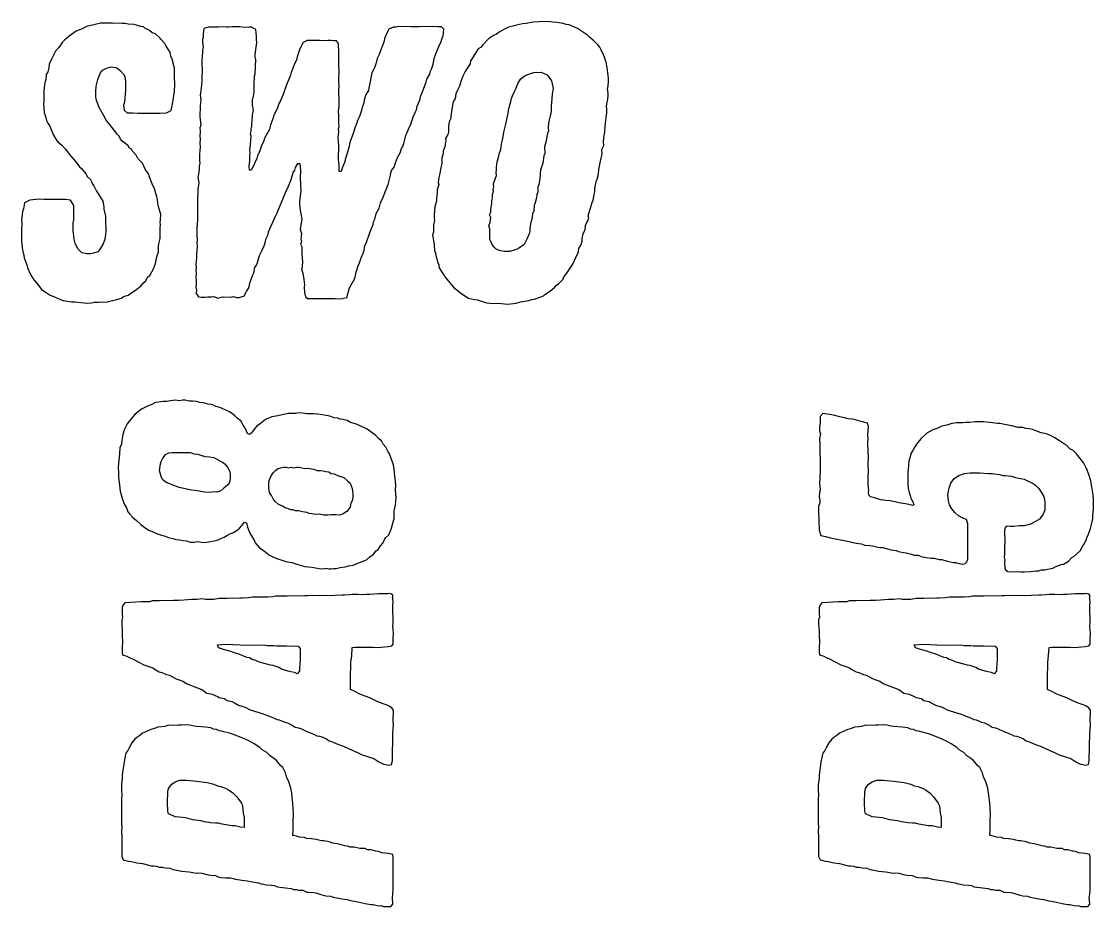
# Model space of a CAD drawing. Extents: x 21.5 to 68.8, y -31.2 to -10.6.
# Drawn here: x 61.766 to 65.673, y -31.173 to -27.948 of the extents above; entities that cross this region are included whole.
import ezdxf

# ---------------------------------------------------------------- set-up
doc = ezdxf.new("R2010")
doc.units = 0
doc.layers.add('Special_Silkscreen_Paths', color=7, linetype='CONTINUOUS')

msp = doc.modelspace()

# ---------------------------------------------------------------- linework, layer by layer
at = {"layer": 'Special_Silkscreen_Paths', "color": 7}
for points in [[(62.005646, -28.974166), (62.021168, -28.972755), (62.031046, -28.971344), (62.046568, -28.971344), (62.056446, -28.969933), (62.069146, -28.971344), (62.079024, -28.969933), (62.097368, -28.964289), (62.108657, -28.962878), (62.129824, -28.955822), (62.138291, -28.950178), (62.155224, -28.945944), (62.167924, -28.936066), (62.182035, -28.9276), (62.193324, -28.917722), (62.200379, -28.912078), (62.211668, -28.899378), (62.218724, -28.893733), (62.225779, -28.879622), (62.234246, -28.873978), (62.246946, -28.849989), (62.254002, -28.830233), (62.256824, -28.817533), (62.259646, -28.806244), (62.265291, -28.7879), (62.265291, -28.766733), (62.266702, -28.758267), (62.270935, -28.738511), (62.270935, -28.699), (62.272346, -28.689122), (62.270935, -28.679244), (62.272346, -28.670778), (62.273757, -28.651022), (62.270935, -28.642556), (62.263879, -28.618567), (62.262468, -28.608689), (62.261057, -28.5974), (62.259646, -28.587522), (62.251179, -28.557889), (62.242713, -28.539545), (62.231424, -28.511322), (62.230013, -28.504267), (62.217313, -28.488745), (62.207435, -28.464756), (62.190502, -28.447822), (62.183446, -28.435122), (62.170746, -28.421011), (62.166513, -28.413956), (62.159457, -28.409722), (62.155224, -28.401256), (62.141113, -28.389967), (62.132646, -28.384322), (62.127002, -28.377267), (62.121357, -28.365978), (62.114302, -28.358922), (62.108657, -28.350456), (62.090313, -28.327878), (62.074791, -28.308123), (62.064913, -28.289778), (62.059268, -28.278489), (62.04798, -28.258734), (62.038102, -28.231923), (62.036691, -28.222045), (62.036691, -28.2037), (62.038102, -28.183945), (62.042335, -28.169834), (62.043746, -28.159956), (62.049391, -28.145845), (62.053624, -28.135967), (62.06068, -28.126089), (62.076202, -28.119034), (62.093135, -28.113389), (62.11148, -28.116212), (62.125591, -28.1275), (62.138291, -28.1402), (62.142524, -28.148667), (62.145346, -28.1656), (62.145346, -28.198056), (62.141113, -28.2418), (62.138291, -28.253089), (62.139702, -28.271434), (62.150991, -28.281311), (62.170746, -28.281311), (62.190502, -28.282723), (62.269524, -28.282723), (62.294924, -28.281311), (62.311857, -28.272845), (62.317502, -28.2418), (62.323146, -28.202289), (62.324557, -28.1783), (62.323146, -28.150078), (62.323146, -28.119034), (62.314679, -28.085167), (62.310446, -28.075289), (62.307624, -28.059767), (62.301979, -28.0513), (62.292102, -28.035778), (62.287868, -28.028723), (62.273757, -28.013201), (62.269524, -28.007556), (62.254002, -27.993445), (62.242713, -27.989212), (62.232835, -27.980745), (62.215902, -27.972278), (62.210257, -27.968045), (62.200379, -27.966634), (62.176391, -27.959578), (62.155224, -27.958167), (62.142524, -27.955345), (62.132646, -27.955345), (62.097368, -27.953934), (62.053624, -27.953934), (62.029635, -27.960989), (62.002824, -27.966634), (61.987302, -27.975101), (61.964724, -27.983567), (61.939324, -28.001912), (61.922391, -28.016023), (61.913924, -28.024489), (61.905457, -28.038601), (61.901224, -28.044245), (61.889935, -28.056945), (61.885702, -28.064), (61.881469, -28.073878), (61.875824, -28.085167), (61.867358, -28.103512), (61.865946, -28.117623), (61.861713, -28.131734), (61.856069, -28.141612), (61.854658, -28.161367), (61.850424, -28.171245), (61.847602, -28.199467), (61.847602, -28.240389), (61.846191, -28.250267), (61.847602, -28.261556), (61.849013, -28.2799), (61.854658, -28.298245), (61.85748, -28.309534), (61.861713, -28.319411), (61.868769, -28.329289), (61.874413, -28.341989), (61.88288, -28.363156), (61.891346, -28.377267), (61.898402, -28.387145), (61.912513, -28.398434), (61.926624, -28.413956), (61.939324, -28.4323), (61.956257, -28.450645), (61.97178, -28.468989), (61.977424, -28.477456), (61.98448, -28.484511), (62.000002, -28.502856), (62.007057, -28.514145), (62.016935, -28.524022), (62.021168, -28.531078), (62.023991, -28.538133), (62.029635, -28.5466), (62.039513, -28.566356), (62.050802, -28.583289), (62.062091, -28.603045), (62.066324, -28.624211), (62.066324, -28.632678), (62.071968, -28.658078), (62.071968, -28.680656), (62.07338, -28.700411), (62.07338, -28.710289), (62.071968, -28.7244), (62.069146, -28.741333), (62.063502, -28.758267), (62.057857, -28.768144), (62.050802, -28.780844), (62.043746, -28.7879), (62.028224, -28.792133), (62.016935, -28.794955), (62.004235, -28.794955), (61.985891, -28.790722), (61.97178, -28.776611), (61.961902, -28.755444), (61.957669, -28.741333), (61.954846, -28.710289), (61.954846, -28.680656), (61.956257, -28.670778), (61.956257, -28.618567), (61.944969, -28.598811), (61.926624, -28.5974), (61.847602, -28.5974), (61.830669, -28.595989), (61.796802, -28.598811), (61.777046, -28.608689), (61.772813, -28.631267), (61.769991, -28.641144), (61.76858, -28.652433), (61.765758, -28.6736), (61.767169, -28.683478), (61.765758, -28.707467), (61.765758, -28.7498), (61.76858, -28.772378), (61.769991, -28.780844), (61.774224, -28.8006), (61.775635, -28.809067), (61.785513, -28.834467), (61.788335, -28.845755), (61.798213, -28.869744), (61.810913, -28.8895), (61.825024, -28.906433), (61.839135, -28.924778), (61.856069, -28.936066), (61.87018, -28.945944), (61.885702, -28.951589), (61.90828, -28.961466), (61.918157, -28.964289), (61.932269, -28.967111), (61.947791, -28.969933), (61.961902, -28.969933), (61.97178, -28.971344)], [(62.92992, -28.958644), (62.951086, -28.954411), (62.960964, -28.919133), (62.98072, -28.885267), (62.984953, -28.866922), (62.986364, -28.858455), (62.99342, -28.8387), (62.997653, -28.827411), (63.003298, -28.809067), (63.011764, -28.792133), (63.014586, -28.782255), (63.017409, -28.763911), (63.023053, -28.754033), (63.025875, -28.745567), (63.032931, -28.725811), (63.035753, -28.717344), (63.047042, -28.687711), (63.048453, -28.677833), (63.054097, -28.667956), (63.058331, -28.6482), (63.06962, -28.628444), (63.073853, -28.608689), (63.085142, -28.586111), (63.090786, -28.569178), (63.09502, -28.560711), (63.102075, -28.542367), (63.110542, -28.5085), (63.111953, -28.500033), (63.114775, -28.491567), (63.124653, -28.478867), (63.128886, -28.463345), (63.135942, -28.443589), (63.14582, -28.426656), (63.151464, -28.411134), (63.157109, -28.401256), (63.159931, -28.392789), (63.164164, -28.373034), (63.166986, -28.363156), (63.17122, -28.353278), (63.178275, -28.334934), (63.18392, -28.326467), (63.190975, -28.303889), (63.193797, -28.295423), (63.202264, -28.277078), (63.205086, -28.270023), (63.207908, -28.257323), (63.219197, -28.231923), (63.220608, -28.222045), (63.227664, -28.205111), (63.230486, -28.195234), (63.240364, -28.168423), (63.243186, -28.158545), (63.254475, -28.1402), (63.255886, -28.131734), (63.26012, -28.121856), (63.265764, -28.103512), (63.269997, -28.083756), (63.275642, -28.066823), (63.289753, -28.032956), (63.293986, -28.024489), (63.299631, -28.008967), (63.302453, -28.000501), (63.305275, -27.976512), (63.296808, -27.968045), (63.282697, -27.968045), (63.27282, -27.966634), (63.262942, -27.968045), (63.243186, -27.966634), (63.213553, -27.968045), (63.185331, -27.968045), (63.141586, -27.966634), (63.131709, -27.969456), (63.121831, -27.969456), (63.104897, -27.976512), (63.100664, -27.983567), (63.092197, -28.001912), (63.089375, -28.010378), (63.087964, -28.020256), (63.083731, -28.030134), (63.080909, -28.040012), (63.076675, -28.048478), (63.06962, -28.068234), (63.062564, -28.083756), (63.058331, -28.099278), (63.052686, -28.117623), (63.042809, -28.135967), (63.035753, -28.172656), (63.03152, -28.189589), (63.030109, -28.199467), (63.020231, -28.2164), (63.017409, -28.226278), (63.014586, -28.234745), (63.013175, -28.244623), (63.007531, -28.261556), (63.004709, -28.272845), (62.999064, -28.291189), (62.994831, -28.299656), (62.990598, -28.309534), (62.987775, -28.318), (62.984953, -28.327878), (62.98072, -28.336345), (62.976486, -28.353278), (62.963786, -28.385734), (62.960964, -28.3942), (62.959553, -28.404078), (62.948264, -28.443589), (62.94262, -28.461934), (62.935564, -28.478867), (62.931331, -28.494389), (62.924275, -28.494389), (62.924275, -28.4704), (62.921453, -28.450645), (62.922864, -28.399845), (62.920042, -28.371622), (62.921453, -28.360334), (62.922864, -28.350456), (62.921453, -28.339167), (62.924275, -28.3307), (62.922864, -28.319411), (62.922864, -28.291189), (62.921453, -28.275667), (62.924275, -28.257323), (62.924275, -28.247445), (62.922864, -28.195234), (62.924275, -28.186767), (62.922864, -28.167012), (62.922864, -28.158545), (62.924275, -28.128912), (62.922864, -28.106334), (62.922864, -28.064), (62.921453, -28.028723), (62.914398, -28.018845), (62.90452, -28.018845), (62.894642, -28.017434), (62.883353, -28.017434), (62.869242, -28.018845), (62.852309, -28.017434), (62.807153, -28.017434), (62.793042, -28.024489), (62.783164, -28.042834), (62.778931, -28.0513), (62.770464, -28.0767), (62.767642, -28.087989), (62.759175, -28.106334), (62.749298, -28.134556), (62.746476, -28.144434), (62.732364, -28.179712), (62.723898, -28.199467), (62.719664, -28.214989), (62.715431, -28.223456), (62.708376, -28.240389), (62.704142, -28.247445), (62.698498, -28.264378), (62.685798, -28.289778), (62.682976, -28.299656), (62.673098, -28.325056), (62.670276, -28.341989), (62.65052, -28.375856), (62.649109, -28.384322), (62.639231, -28.402667), (62.634998, -28.4196), (62.626531, -28.437945), (62.623709, -28.447822), (62.615242, -28.466167), (62.611009, -28.474633), (62.602542, -28.490156), (62.596898, -28.490156), (62.595487, -28.476045), (62.598309, -28.4577), (62.598309, -28.437945), (62.59972, -28.426656), (62.598309, -28.416778), (62.601131, -28.397022), (62.602542, -28.365978), (62.601131, -28.357511), (62.602542, -28.347634), (62.602542, -28.339167), (62.605365, -28.329289), (62.605365, -28.320823), (62.606776, -28.310945), (62.608187, -28.291189), (62.609598, -28.282723), (62.611009, -28.272845), (62.608187, -28.253089), (62.608187, -28.234745), (62.61242, -28.214989), (62.613831, -28.205111), (62.613831, -28.179712), (62.615242, -28.147256), (62.618064, -28.138789), (62.619476, -28.086578), (62.618064, -28.0767), (62.618064, -28.068234), (62.623709, -28.024489), (62.622298, -28.014612), (62.622298, -28.001912), (62.619476, -27.977923), (62.603953, -27.969456), (62.594076, -27.969456), (62.578553, -27.970867), (62.560209, -27.968045), (62.531987, -27.968045), (62.520698, -27.969456), (62.513642, -27.969456), (62.499531, -27.968045), (62.484009, -27.969456), (62.44732, -27.969456), (62.430387, -27.973689), (62.427565, -27.993445), (62.427565, -28.006145), (62.426154, -28.014612), (62.426154, -28.024489), (62.427565, -28.041423), (62.426154, -28.0513), (62.426154, -28.059767), (62.423331, -28.087989), (62.423331, -28.097867), (62.424742, -28.1275), (62.423331, -28.148667), (62.423331, -28.1656), (62.42192, -28.179712), (62.420509, -28.189589), (62.417687, -28.2164), (62.419098, -28.234745), (62.417687, -28.2545), (62.416276, -28.295423), (62.417687, -28.3053), (62.419098, -28.326467), (62.416276, -28.336345), (62.417687, -28.347634), (62.416276, -28.367389), (62.417687, -28.375856), (62.416276, -28.3942), (62.417687, -28.404078), (62.416276, -28.421011), (62.414865, -28.430889), (62.414865, -28.454878), (62.416276, -28.464756), (62.413454, -28.476045), (62.413454, -28.485922), (62.410631, -28.504267), (62.40922, -28.516967), (62.412042, -28.535311), (62.40922, -28.560711), (62.40922, -28.572), (62.407809, -28.591756), (62.407809, -28.669367), (62.406398, -28.689122), (62.404987, -28.697589), (62.404987, -28.725811), (62.406398, -28.745567), (62.404987, -28.755444), (62.406398, -28.765322), (62.404987, -28.785078), (62.403576, -28.793544), (62.403576, -28.807655), (62.402165, -28.823178), (62.400754, -28.833055), (62.402165, -28.845755), (62.400754, -28.855633), (62.402165, -28.8641), (62.400754, -28.881033), (62.402165, -28.890911), (62.402165, -28.903611), (62.400754, -28.917722), (62.403576, -28.9276), (62.402165, -28.938889), (62.410631, -28.951589), (62.420509, -28.953), (62.43462, -28.953), (62.444498, -28.951589), (62.458609, -28.951589), (62.467076, -28.950178), (62.481187, -28.955822), (62.49812, -28.951589), (62.530576, -28.953), (62.537631, -28.950178), (62.550331, -28.954411), (62.558798, -28.954411), (62.578553, -28.947355), (62.581376, -28.9403), (62.585609, -28.931833), (62.595487, -28.916311), (62.598309, -28.900789), (62.602542, -28.888089), (62.608187, -28.873978), (62.61242, -28.8641), (62.616653, -28.844344), (62.622298, -28.835878), (62.626531, -28.826), (62.630764, -28.809067), (62.633587, -28.8006), (62.642053, -28.783667), (62.65052, -28.765322), (62.654753, -28.7498), (62.656164, -28.741333), (62.664631, -28.7244), (62.666042, -28.714522), (62.691442, -28.658078), (62.697087, -28.6482), (62.730953, -28.566356), (62.73942, -28.548011), (62.749298, -28.524022), (62.756353, -28.498622), (62.761998, -28.490156), (62.76482, -28.480278), (62.773287, -28.466167), (62.780342, -28.466167), (62.783164, -28.491567), (62.781753, -28.516967), (62.783164, -28.542367), (62.784575, -28.566356), (62.778931, -28.601633), (62.778931, -28.611511), (62.781753, -28.636911), (62.784575, -28.649611), (62.787398, -28.667956), (62.784575, -28.689122), (62.781753, -28.704644), (62.785987, -28.721578), (62.784575, -28.741333), (62.785987, -28.751211), (62.783164, -28.759678), (62.787398, -28.769555), (62.787398, -28.797778), (62.788809, -28.807655), (62.79022, -28.827411), (62.788809, -28.835878), (62.787398, -28.854222), (62.791631, -28.865511), (62.794453, -28.888089), (62.797275, -28.907844), (62.795864, -28.916311), (62.797275, -28.936066), (62.801509, -28.951589), (62.808564, -28.957233), (62.908753, -28.957233)], [(63.538106, -28.9784), (63.569151, -28.974166), (63.584673, -28.969933), (63.594551, -28.968522), (63.614306, -28.964289), (63.625595, -28.961466), (63.635473, -28.960055), (63.667928, -28.947355), (63.673573, -28.943122), (63.690506, -28.931833), (63.707439, -28.919133), (63.714495, -28.910666), (63.722962, -28.903611), (63.739895, -28.886678), (63.742717, -28.878211), (63.749773, -28.869744), (63.755417, -28.861278), (63.768117, -28.842933), (63.775173, -28.833055), (63.786461, -28.807655), (63.796339, -28.7879), (63.79775, -28.773789), (63.804806, -28.763911), (63.809039, -28.748389), (63.809039, -28.738511), (63.813273, -28.721578), (63.820328, -28.706056), (63.821739, -28.690533), (63.825973, -28.682067), (63.833028, -28.665133), (63.831617, -28.656667), (63.845728, -28.607278), (63.849961, -28.598811), (63.852784, -28.579056), (63.855606, -28.569178), (63.855606, -28.556478), (63.859839, -28.531078), (63.864073, -28.522611), (63.868306, -28.504267), (63.869717, -28.487333), (63.87395, -28.468989), (63.876773, -28.450645), (63.882417, -28.4323), (63.881006, -28.415367), (63.888061, -28.399845), (63.88665, -28.385734), (63.889473, -28.363156), (63.892295, -28.353278), (63.893706, -28.3307), (63.895117, -28.309534), (63.897939, -28.289778), (63.89935, -28.281311), (63.89935, -28.2672), (63.897939, -28.257323), (63.89935, -28.248856), (63.902173, -28.238978), (63.903584, -28.220634), (63.903584, -28.210756), (63.902173, -28.192411), (63.903584, -28.183945), (63.904995, -28.1656), (63.904995, -28.155723), (63.903584, -28.144434), (63.900761, -28.117623), (63.896528, -28.096456), (63.893706, -28.086578), (63.890884, -28.078112), (63.88665, -28.069645), (63.878184, -28.0513), (63.87395, -28.041423), (63.866895, -28.032956), (63.851373, -28.018845), (63.83585, -28.006145), (63.828795, -27.997678), (63.817506, -27.990623), (63.792106, -27.973689), (63.770939, -27.963812), (63.762473, -27.960989), (63.751184, -27.959578), (63.739895, -27.955345), (63.717317, -27.952523), (63.701795, -27.951112), (63.693328, -27.949701), (63.667928, -27.948289), (63.650995, -27.949701), (63.631239, -27.951112), (63.605839, -27.955345), (63.591728, -27.956756), (63.570562, -27.962401), (63.562095, -27.963812), (63.540928, -27.969456), (63.523995, -27.977923), (63.507062, -27.987801), (63.497184, -27.994856), (63.485895, -27.999089), (63.467551, -28.011789), (63.447795, -28.032956), (63.44074, -28.041423), (63.430862, -28.048478), (63.419573, -28.065412), (63.408284, -28.083756), (63.40264, -28.092223), (63.401228, -28.1021), (63.388528, -28.120445), (63.382884, -28.130323), (63.374417, -28.147256), (63.367362, -28.167012), (63.361717, -28.183945), (63.357484, -28.193823), (63.349017, -28.212167), (63.346195, -28.230511), (63.33914, -28.240389), (63.333495, -28.275667), (63.330673, -28.295423), (63.329262, -28.303889), (63.325029, -28.313767), (63.322206, -28.3307), (63.322206, -28.350456), (63.319384, -28.360334), (63.310917, -28.374445), (63.312329, -28.382911), (63.309506, -28.392789), (63.309506, -28.401256), (63.306684, -28.411134), (63.302451, -28.4196), (63.302451, -28.429478), (63.298217, -28.446411), (63.298217, -28.464756), (63.293984, -28.481689), (63.289751, -28.507089), (63.286929, -28.516967), (63.284106, -28.535311), (63.286929, -28.542367), (63.281284, -28.562122), (63.281284, -28.572), (63.278462, -28.591756), (63.278462, -28.603045), (63.272817, -28.6228), (63.269995, -28.653844), (63.269995, -28.663722), (63.271406, -28.675011), (63.267173, -28.689122), (63.267173, -28.715933), (63.264351, -28.725811), (63.268584, -28.754033), (63.269995, -28.7625), (63.271406, -28.782255), (63.274229, -28.790722), (63.27564, -28.8006), (63.278462, -28.809067), (63.281284, -28.816122), (63.282695, -28.824589), (63.286929, -28.834467), (63.286929, -28.842933), (63.298217, -28.861278), (63.305273, -28.871155), (63.309506, -28.879622), (63.316562, -28.886678), (63.320795, -28.893733), (63.340551, -28.916311), (63.365951, -28.937478), (63.385706, -28.950178), (63.395584, -28.955822), (63.416751, -28.961466), (63.42804, -28.962878), (63.460495, -28.972755), (63.473195, -28.974166), (63.483073, -28.975578), (63.501417, -28.974166)], [(63.526817, -28.786489), (63.518351, -28.785078), (63.507062, -28.782255), (63.495773, -28.778022), (63.488717, -28.770967), (63.480251, -28.758267), (63.477428, -28.752622), (63.473195, -28.742744), (63.473195, -28.703233), (63.468962, -28.693356), (63.474606, -28.679244), (63.476017, -28.662311), (63.471784, -28.652433), (63.476017, -28.642556), (63.476017, -28.632678), (63.480251, -28.611511), (63.480251, -28.600222), (63.483073, -28.590345), (63.483073, -28.579056), (63.485895, -28.566356), (63.484484, -28.560711), (63.487306, -28.550833), (63.485895, -28.539545), (63.492951, -28.519789), (63.497184, -28.509911), (63.495773, -28.498622), (63.497184, -28.488745), (63.497184, -28.478867), (63.500006, -28.459111), (63.502828, -28.449234), (63.508473, -28.426656), (63.512706, -28.415367), (63.515528, -28.3942), (63.518351, -28.384322), (63.519762, -28.374445), (63.523995, -28.351867), (63.528228, -28.332111), (63.533873, -28.312356), (63.535284, -28.303889), (63.539517, -28.284134), (63.540928, -28.272845), (63.540928, -28.270023), (63.549395, -28.240389), (63.552217, -28.2291), (63.555039, -28.219223), (63.563506, -28.200878), (63.569151, -28.191), (63.574795, -28.174067), (63.584673, -28.158545), (63.598784, -28.145845), (63.621362, -28.137378), (63.63265, -28.134556), (63.659462, -28.133145), (63.682039, -28.143023), (63.691917, -28.155723), (63.697562, -28.164189), (63.703206, -28.192411), (63.700384, -28.212167), (63.698973, -28.230511), (63.69615, -28.255911), (63.69615, -28.274256), (63.693328, -28.286956), (63.689095, -28.306711), (63.686273, -28.318), (63.684862, -28.336345), (63.686273, -28.346222), (63.68345, -28.3561), (63.680628, -28.367389), (63.677806, -28.384322), (63.672162, -28.405489), (63.673573, -28.429478), (63.669339, -28.437945), (63.666517, -28.464756), (63.662284, -28.476045), (63.65805, -28.488745), (63.655228, -28.5212), (63.650995, -28.542367), (63.646762, -28.555067), (63.648173, -28.5593), (63.648173, -28.570589), (63.643939, -28.579056), (63.642528, -28.590345), (63.638295, -28.608689), (63.634062, -28.618567), (63.63265, -28.638322), (63.628417, -28.649611), (63.625595, -28.669367), (63.622773, -28.679244), (63.618539, -28.700411), (63.618539, -28.7117), (63.615717, -28.721578), (63.607251, -28.741333), (63.597373, -28.761089), (63.577617, -28.7752), (63.564917, -28.780844), (63.545162, -28.786489)], [(63.131704, -29.681135), (63.130293, -29.669846), (63.128882, -29.655735), (63.130293, -29.637391), (63.124648, -29.580946), (63.121826, -29.564013), (63.11336, -29.540024), (63.107715, -29.523091), (63.102071, -29.516035), (63.093604, -29.499102), (63.083726, -29.487813), (63.078082, -29.476524), (63.066793, -29.468057), (63.056915, -29.456768), (63.044215, -29.446891), (63.025871, -29.434191), (63.000471, -29.421491), (62.983537, -29.414435), (62.97366, -29.411613), (62.965193, -29.408791), (62.952493, -29.401735), (62.936971, -29.398913), (62.927093, -29.397502), (62.918626, -29.393269), (62.905926, -29.391857), (62.893226, -29.387624), (62.883349, -29.384802), (62.869238, -29.38198), (62.855126, -29.380569), (62.845249, -29.379157), (62.831138, -29.377746), (62.805738, -29.377746), (62.788804, -29.374924), (62.774693, -29.373513), (62.764815, -29.376335), (62.738004, -29.376335), (62.699904, -29.384802), (62.678738, -29.389035), (62.654749, -29.398913), (62.636404, -29.413024), (62.622293, -29.424313), (62.615238, -29.43278), (62.609593, -29.441246), (62.602538, -29.448302), (62.596893, -29.452535), (62.589838, -29.449713), (62.581371, -29.429957), (62.574316, -29.418668), (62.565849, -29.403146), (62.551738, -29.393269), (62.543271, -29.384802), (62.536216, -29.379157), (62.523516, -29.370691), (62.507993, -29.363635), (62.488238, -29.355169), (62.474127, -29.350935), (62.46566, -29.346702), (62.455782, -29.34388), (62.445905, -29.342469), (62.437438, -29.339646), (62.42756, -29.338235), (62.416271, -29.336824), (62.403571, -29.332591), (62.390871, -29.33118), (62.37676, -29.33118), (62.362649, -29.328357), (62.352771, -29.328357), (62.341482, -29.329769), (62.32596, -29.328357), (62.309027, -29.329769), (62.294916, -29.332591), (62.280805, -29.332591), (62.266694, -29.335413), (62.253994, -29.336824), (62.241294, -29.34388), (62.225771, -29.349524), (62.203194, -29.360813), (62.18626, -29.373513), (62.179205, -29.380569), (62.170738, -29.390446), (62.150983, -29.414435), (62.141105, -29.434191), (62.13546, -29.452535), (62.131227, -29.475113), (62.129816, -29.487813), (62.124171, -29.501924), (62.12276, -29.52168), (62.118527, -29.572479), (62.119938, -29.593646), (62.119938, -29.609168), (62.121349, -29.626102), (62.125583, -29.659968), (62.129816, -29.676902), (62.134049, -29.689602), (62.141105, -29.707946), (62.14816, -29.720646), (62.153805, -29.734757), (62.16086, -29.743224), (62.172149, -29.755924), (62.184849, -29.765802), (62.200371, -29.781324), (62.208838, -29.786968), (62.217305, -29.794024), (62.230005, -29.801079), (62.244116, -29.808135), (62.261049, -29.81519), (62.276571, -29.819424), (62.286449, -29.822246), (62.301971, -29.82789), (62.317494, -29.832124), (62.328782, -29.834946), (62.342894, -29.836357), (62.354182, -29.839179), (62.366882, -29.84059), (62.380993, -29.844824), (62.393693, -29.844824), (62.409216, -29.843413), (62.420505, -29.844824), (62.434616, -29.846235), (62.454371, -29.843413), (62.468482, -29.84059), (62.482593, -29.836357), (62.492471, -29.832124), (62.505171, -29.826479), (62.51646, -29.819424), (62.527749, -29.813779), (62.539038, -29.809546), (62.551738, -29.801079), (62.560204, -29.794024), (62.568671, -29.784146), (62.578549, -29.772857), (62.585604, -29.774268), (62.589838, -29.791202), (62.599716, -29.81519), (62.612416, -29.834946), (62.61806, -29.847646), (62.633582, -29.86599), (62.650515, -29.877279), (62.667449, -29.89139), (62.684382, -29.899857), (62.699904, -29.905501), (62.729538, -29.915379), (62.750704, -29.919613), (62.766227, -29.923846), (62.781749, -29.92949), (62.798682, -29.933724), (62.812793, -29.935135), (62.831138, -29.937957), (62.850893, -29.940779), (62.866415, -29.94219), (62.876293, -29.939368), (62.886171, -29.94219), (62.894638, -29.94219), (62.904515, -29.940779), (62.912982, -29.940779), (62.927093, -29.937957), (62.945437, -29.935135), (62.959549, -29.930901), (62.975071, -29.92949), (62.989182, -29.922435), (62.997649, -29.919613), (63.007526, -29.915379), (63.023049, -29.909735), (63.035749, -29.898446), (63.048449, -29.888568), (63.058326, -29.877279), (63.065382, -29.871635), (63.073848, -29.858935), (63.082315, -29.849057), (63.089371, -29.834946), (63.093604, -29.82789), (63.104893, -29.818013), (63.11336, -29.798257), (63.124648, -29.758746), (63.124648, -29.730524), (63.128882, -29.710768)], [(65.673115, -29.726293), (65.673115, -29.686782), (65.670293, -29.665615), (65.663237, -29.62187), (65.656182, -29.599293), (65.647715, -29.576715), (65.637837, -29.556959), (65.623726, -29.540026), (65.611026, -29.523093), (65.598326, -29.511804), (65.587037, -29.504748), (65.574337, -29.492048), (65.563049, -29.486404), (65.548937, -29.476526), (65.532004, -29.465237), (65.51366, -29.455359), (65.50096, -29.451126), (65.482615, -29.446893), (65.46286, -29.439837), (65.45016, -29.434193), (65.438871, -29.432782), (65.426171, -29.431371), (65.416293, -29.427137), (65.397949, -29.427137), (65.375371, -29.421493), (65.354204, -29.41726), (65.331626, -29.413026), (65.32316, -29.413026), (65.304815, -29.410204), (65.27236, -29.407382), (65.241315, -29.407382), (65.22156, -29.408793), (65.207449, -29.408793), (65.19616, -29.410204), (65.173582, -29.410204), (65.156649, -29.413026), (65.138304, -29.418671), (65.11996, -29.422904), (65.105849, -29.42996), (65.087504, -29.435604), (65.064927, -29.448304), (65.045171, -29.468059), (65.03106, -29.483582), (65.021182, -29.497693), (65.015538, -29.508982), (65.007071, -29.521682), (65.004249, -29.534382), (65.000016, -29.549904), (64.997193, -29.579537), (64.995782, -29.590826), (64.995782, -29.63457), (64.997193, -29.650093), (65.001427, -29.664204), (65.004249, -29.675493), (65.007071, -29.68537), (65.014127, -29.69807), (65.01836, -29.707948), (65.014127, -29.712182), (65.000016, -29.707948), (64.987316, -29.705126), (64.970382, -29.703715), (64.932282, -29.695248), (64.915349, -29.693837), (64.905471, -29.691015), (64.901238, -29.692426), (64.892771, -29.689604), (64.874427, -29.683959), (64.860316, -29.679726), (64.854671, -29.674082), (64.85326, -29.664204), (64.854671, -29.654326), (64.85326, -29.64727), (64.851849, -29.633159), (64.851849, -29.604937), (64.85326, -29.589415), (64.851849, -29.559782), (64.85326, -29.537204), (64.851849, -29.516037), (64.850438, -29.483582), (64.851849, -29.466648), (64.850438, -29.453948), (64.85326, -29.424315), (64.849027, -29.411615), (64.826449, -29.405971), (64.809516, -29.400326), (64.793994, -29.397504), (64.778471, -29.396093), (64.765771, -29.39186), (64.748838, -29.389037), (64.730494, -29.383393), (64.712149, -29.380571), (64.686749, -29.376337), (64.676871, -29.387626), (64.676871, -29.410204), (64.674049, -29.425726), (64.674049, -29.439837), (64.678283, -29.451126), (64.674049, -29.468059), (64.67546, -29.487815), (64.67546, -29.521682), (64.676871, -29.541437), (64.676871, -29.592237), (64.67546, -29.600704), (64.67546, -29.613404), (64.674049, -29.628926), (64.67546, -29.643037), (64.676871, -29.655737), (64.674049, -29.664204), (64.672638, -29.679726), (64.67546, -29.692426), (64.67546, -29.702304), (64.671227, -29.715004), (64.671227, -29.733348), (64.672638, -29.801081), (64.679694, -29.820837), (64.696627, -29.82507), (64.714971, -29.829304), (64.72626, -29.832126), (64.744605, -29.834948), (64.76436, -29.839181), (64.782705, -29.843415), (64.791171, -29.844826), (64.808105, -29.849059), (64.82786, -29.851881), (64.837738, -29.856115), (64.857494, -29.857526), (64.867371, -29.858937), (64.887127, -29.86317), (64.897005, -29.864581), (64.906882, -29.864581), (64.91676, -29.868815), (64.935105, -29.873048), (64.953449, -29.87587), (64.961916, -29.878692), (64.98026, -29.882926), (64.990138, -29.884337), (65.009893, -29.88857), (65.019771, -29.892804), (65.033882, -29.892804), (65.045171, -29.897037), (65.063516, -29.90127), (65.08186, -29.904092), (65.091738, -29.904092), (65.110082, -29.908326), (65.11996, -29.908326), (65.139716, -29.91397), (65.151004, -29.916792), (65.160882, -29.919615), (65.17076, -29.919615), (65.182049, -29.922437), (65.19616, -29.925259), (65.204627, -29.922437), (65.211682, -29.916792), (65.214504, -29.906915), (65.214504, -29.778504), (65.210271, -29.762981), (65.19616, -29.757337), (65.180638, -29.74887), (65.167938, -29.737581), (65.156649, -29.72347), (65.148182, -29.709359), (65.143949, -29.695248), (65.142538, -29.674082), (65.143949, -29.658559), (65.146771, -29.648682), (65.152416, -29.630337), (65.165116, -29.613404), (65.182049, -29.602115), (65.203215, -29.595059), (65.222971, -29.592237), (65.256838, -29.592237), (65.290704, -29.595059), (65.304815, -29.595059), (65.320338, -29.597882), (65.331626, -29.599293), (65.342915, -29.602115), (65.352793, -29.602115), (65.362671, -29.603526), (65.37396, -29.604937), (65.388071, -29.60917), (65.406415, -29.613404), (65.420526, -29.616226), (65.434638, -29.623282), (65.45016, -29.630337), (65.461449, -29.637393), (65.474149, -29.650093), (65.482615, -29.662793), (65.491082, -29.676904), (65.493904, -29.688193), (65.495315, -29.703715), (65.495315, -29.729115), (65.48826, -29.746048), (65.47556, -29.76157), (65.458626, -29.771448), (65.443104, -29.779915), (65.420526, -29.785559), (65.403593, -29.785559), (65.382426, -29.788381), (65.369726, -29.788381), (65.355615, -29.78697), (65.349971, -29.794026), (65.34856, -29.805315), (65.34856, -29.813781), (65.349971, -29.836359), (65.349971, -29.846237), (65.34856, -29.857526), (65.34856, -29.88857), (65.347149, -29.899859), (65.349971, -29.909737), (65.34856, -29.919615), (65.349971, -29.93937), (65.352793, -29.946426), (65.36126, -29.95207), (65.379604, -29.953481), (65.396538, -29.95207), (65.407826, -29.953481), (65.421938, -29.953481), (65.444515, -29.95207), (65.46286, -29.949248), (65.472737, -29.949248), (65.482615, -29.946426), (65.495315, -29.946426), (65.506604, -29.943604), (65.524949, -29.93937), (65.533415, -29.935137), (65.554582, -29.92667), (65.563049, -29.925259), (65.581393, -29.91397), (65.594093, -29.90127), (65.601148, -29.897037), (65.623726, -29.877281), (65.633604, -29.858937), (65.637837, -29.853293), (65.646304, -29.83777), (65.649126, -29.829304), (65.654771, -29.816604), (65.661826, -29.795437), (65.66606, -29.781326), (65.670293, -29.760159), (65.670293, -29.744637)], [(62.526338, -29.613402), (62.524927, -29.623279), (62.520693, -29.634568), (62.510816, -29.643035), (62.50376, -29.648679), (62.492471, -29.658557), (62.47836, -29.662791), (62.468482, -29.661379), (62.454371, -29.664202), (62.433205, -29.662791), (62.413449, -29.659968), (62.399338, -29.657146), (62.383816, -29.655735), (62.357005, -29.650091), (62.340071, -29.645857), (62.314671, -29.635979), (62.303382, -29.631746), (62.293505, -29.627513), (62.280805, -29.617635), (62.276571, -29.609168), (62.272338, -29.597879), (62.269516, -29.583768), (62.270927, -29.568246), (62.272338, -29.559779), (62.27516, -29.551313), (62.279394, -29.541435), (62.290682, -29.525913), (62.303382, -29.520268), (62.31326, -29.518857), (62.380993, -29.518857), (62.393693, -29.523091), (62.409216, -29.524502), (62.434616, -29.532968), (62.451549, -29.53438), (62.467071, -29.537202), (62.475538, -29.541435), (62.488238, -29.548491), (62.498116, -29.554135), (62.507993, -29.561191), (62.517871, -29.573891), (62.523516, -29.585179), (62.526338, -29.596468)], [(62.97366, -29.681135), (62.970837, -29.695246), (62.966604, -29.703713), (62.963782, -29.717824), (62.951082, -29.733346), (62.938382, -29.741813), (62.925682, -29.747457), (62.912982, -29.746046), (62.893226, -29.746046), (62.881938, -29.747457), (62.867826, -29.747457), (62.852304, -29.743224), (62.836782, -29.744635), (62.824082, -29.741813), (62.814204, -29.740402), (62.807149, -29.737579), (62.797271, -29.736168), (62.790215, -29.734757), (62.776104, -29.730524), (62.764815, -29.730524), (62.756349, -29.727702), (62.747882, -29.727702), (62.739415, -29.723468), (62.726715, -29.720646), (62.716838, -29.71359), (62.701315, -29.706535), (62.690027, -29.696657), (62.682971, -29.686779), (62.677327, -29.675491), (62.670271, -29.664202), (62.667449, -29.650091), (62.667449, -29.631746), (62.66886, -29.620457), (62.675915, -29.603524), (62.682971, -29.592235), (62.691438, -29.583768), (62.698493, -29.578124), (62.709782, -29.573891), (62.721071, -29.572479), (62.730949, -29.572479), (62.739415, -29.573891), (62.749293, -29.572479), (62.75776, -29.573891), (62.769049, -29.572479), (62.777515, -29.572479), (62.787393, -29.573891), (62.798682, -29.576713), (62.809971, -29.575302), (62.831138, -29.579535), (62.842426, -29.583768), (62.855126, -29.583768), (62.865004, -29.585179), (62.874882, -29.588002), (62.886171, -29.589413), (62.893226, -29.595057), (62.905926, -29.596468), (62.921449, -29.603524), (62.941204, -29.609168), (62.953904, -29.621868), (62.963782, -29.630335), (62.970837, -29.650091), (62.97366, -29.667024)], [(62.781749, -30.275211), (62.780338, -30.287911), (62.778926, -30.303433), (62.778926, -30.314722), (62.77046, -30.3246), (62.760582, -30.320367), (62.747882, -30.317544), (62.738004, -30.314722), (62.714015, -30.307667), (62.704138, -30.302022), (62.682971, -30.294967), (62.673093, -30.293555), (62.642049, -30.285089), (62.629349, -30.280855), (62.619471, -30.276622), (62.606771, -30.272389), (62.596893, -30.266744), (62.587016, -30.265333), (62.572904, -30.259689), (62.561616, -30.254044), (62.539038, -30.246989), (62.524927, -30.242755), (62.502349, -30.2357), (62.484005, -30.230055), (62.479771, -30.218767), (62.512227, -30.217355), (62.563027, -30.218767), (62.616649, -30.220178), (62.650515, -30.218767), (62.661804, -30.221589), (62.685793, -30.221589), (62.695671, -30.223), (62.73236, -30.223), (62.743649, -30.224411), (62.754938, -30.223), (62.774693, -30.224411), (62.781749, -30.232878)], [(65.321749, -30.275211), (65.320338, -30.287911), (65.318926, -30.303433), (65.318926, -30.314722), (65.31046, -30.3246), (65.300582, -30.320367), (65.287882, -30.317544), (65.278004, -30.314722), (65.254015, -30.307667), (65.244138, -30.302022), (65.222971, -30.294967), (65.213093, -30.293555), (65.182049, -30.285089), (65.169349, -30.280855), (65.159471, -30.276622), (65.146771, -30.272389), (65.136893, -30.266744), (65.127016, -30.265333), (65.112904, -30.259689), (65.101616, -30.254044), (65.079038, -30.246989), (65.064927, -30.242755), (65.042349, -30.2357), (65.024005, -30.230055), (65.019771, -30.218767), (65.052227, -30.217355), (65.103027, -30.218767), (65.156649, -30.220178), (65.190515, -30.218767), (65.201804, -30.221589), (65.225793, -30.221589), (65.235671, -30.223), (65.27236, -30.223), (65.283649, -30.224411), (65.294938, -30.223), (65.314693, -30.224411), (65.321749, -30.232878)], [(63.120415, -31.106351), (63.120415, -30.993463), (63.119004, -30.983585), (63.102071, -30.979352), (63.090782, -30.97794), (63.078082, -30.976529), (63.066793, -30.972296), (63.056915, -30.970885), (63.048449, -30.968063), (63.038571, -30.966652), (63.027282, -30.966652), (63.018815, -30.961007), (62.99906, -30.961007), (62.977893, -30.956774), (62.963782, -30.956774), (62.953904, -30.95254), (62.944026, -30.951129), (62.927093, -30.946896), (62.917215, -30.944074), (62.900282, -30.941252), (62.887582, -30.937018), (62.867826, -30.932785), (62.85936, -30.932785), (62.849482, -30.931374), (62.841015, -30.928552), (62.831138, -30.92714), (62.822671, -30.925729), (62.804326, -30.924318), (62.797271, -30.921496), (62.778926, -30.920085), (62.767638, -30.915852), (62.75776, -30.91444), (62.754938, -30.91444), (62.756349, -30.893274), (62.756349, -30.862229), (62.75776, -30.835418), (62.754938, -30.795907), (62.752115, -30.776152), (62.750704, -30.757807), (62.747882, -30.740874), (62.740827, -30.718296), (62.73236, -30.699952), (62.728127, -30.685841), (62.718249, -30.666085), (62.709782, -30.65903), (62.695671, -30.640685), (62.685793, -30.63363), (62.671682, -30.623752), (62.660393, -30.611052), (62.64346, -30.601174), (62.634993, -30.592707), (62.613827, -30.580007), (62.596893, -30.57013), (62.581371, -30.563074), (62.55456, -30.551785), (62.534804, -30.54473), (62.523516, -30.540496), (62.50376, -30.536263), (62.495293, -30.533441), (62.486827, -30.53203), (62.476949, -30.527796), (62.46566, -30.526385), (62.455782, -30.522152), (62.436027, -30.51933), (62.404982, -30.516507), (62.395105, -30.515096), (62.379582, -30.512274), (62.36406, -30.510863), (62.348538, -30.512274), (62.33866, -30.512274), (62.317494, -30.513685), (62.303382, -30.512274), (62.28786, -30.516507), (62.277982, -30.517919), (62.26246, -30.51933), (62.246938, -30.524974), (62.23706, -30.527796), (62.218716, -30.536263), (62.207427, -30.540496), (62.197549, -30.548963), (62.18626, -30.55743), (62.179205, -30.563074), (62.167916, -30.575774), (62.158038, -30.594118), (62.153805, -30.603996), (62.146749, -30.613874), (62.143927, -30.623752), (62.139694, -30.64633), (62.13546, -30.675963), (62.132638, -30.694307), (62.132638, -30.705596), (62.129816, -30.726763), (62.129816, -30.746518), (62.131227, -30.767685), (62.129816, -30.777563), (62.129816, -30.872107), (62.131227, -30.880574), (62.129816, -30.898918), (62.131227, -30.917263), (62.131227, -30.99064), (62.136871, -31.001929), (62.155216, -31.007574), (62.166505, -31.008985), (62.18626, -31.013218), (62.197549, -31.014629), (62.207427, -31.01604), (62.230005, -31.021685), (62.239882, -31.024507), (62.248349, -31.024507), (62.258227, -31.025918), (62.268105, -31.02874), (62.279394, -31.02874), (62.289271, -31.031563), (62.306205, -31.032974), (62.318905, -31.037207), (62.33866, -31.04144), (62.349949, -31.044263), (62.375349, -31.045674), (62.383816, -31.047085), (62.40216, -31.051318), (62.407805, -31.049907), (62.423327, -31.051318), (62.445905, -31.056963), (62.454371, -31.058374), (62.472716, -31.059785), (62.482593, -31.064018), (62.492471, -31.06684), (62.510816, -31.068251), (62.527749, -31.068251), (62.546093, -31.072485), (62.568671, -31.076718), (62.589838, -31.07954), (62.601127, -31.080951), (62.620882, -31.085185), (62.629349, -31.086596), (62.639227, -31.089418), (62.647693, -31.090829), (62.657571, -31.093651), (62.677327, -31.095063), (62.688615, -31.096474), (62.698493, -31.100707), (62.728127, -31.10494), (62.749293, -31.106351), (62.75776, -31.110585), (62.767638, -31.110585), (62.776104, -31.113407), (62.791626, -31.113407), (62.805738, -31.120463), (62.812793, -31.120463), (62.829726, -31.121874), (62.838193, -31.123285), (62.856538, -31.128929), (62.865004, -31.131751), (62.874882, -31.133163), (62.893226, -31.134574), (62.901693, -31.138807), (62.934149, -31.144451), (62.942615, -31.145863), (62.952493, -31.147274), (62.969426, -31.151507), (62.979304, -31.152918), (62.997649, -31.157151), (63.018815, -31.161385), (63.038571, -31.165618), (63.047037, -31.165618), (63.066793, -31.169851), (63.076671, -31.16844), (63.085137, -31.172674), (63.111948, -31.172674), (63.119004, -31.164207), (63.117593, -31.138807), (63.119004, -31.128929)], [(65.660415, -31.106351), (65.660415, -30.993463), (65.659004, -30.983585), (65.642071, -30.979352), (65.630782, -30.97794), (65.618082, -30.976529), (65.606793, -30.972296), (65.596915, -30.970885), (65.588449, -30.968063), (65.578571, -30.966652), (65.567282, -30.966652), (65.558815, -30.961007), (65.53906, -30.961007), (65.517893, -30.956774), (65.503782, -30.956774), (65.493904, -30.95254), (65.484026, -30.951129), (65.467093, -30.946896), (65.457215, -30.944074), (65.440282, -30.941252), (65.427582, -30.937018), (65.407826, -30.932785), (65.39936, -30.932785), (65.389482, -30.931374), (65.381015, -30.928552), (65.371138, -30.92714), (65.362671, -30.925729), (65.344326, -30.924318), (65.337271, -30.921496), (65.318926, -30.920085), (65.307638, -30.915852), (65.29776, -30.91444), (65.294938, -30.91444), (65.296349, -30.893274), (65.296349, -30.862229), (65.29776, -30.835418), (65.294938, -30.795907), (65.292115, -30.776152), (65.290704, -30.757807), (65.287882, -30.740874), (65.280827, -30.718296), (65.27236, -30.699952), (65.268127, -30.685841), (65.258249, -30.666085), (65.249782, -30.65903), (65.235671, -30.640685), (65.225793, -30.63363), (65.211682, -30.623752), (65.200393, -30.611052), (65.18346, -30.601174), (65.174993, -30.592707), (65.153827, -30.580007), (65.136893, -30.57013), (65.121371, -30.563074), (65.09456, -30.551785), (65.074804, -30.54473), (65.063516, -30.540496), (65.04376, -30.536263), (65.035293, -30.533441), (65.026827, -30.53203), (65.016949, -30.527796), (65.00566, -30.526385), (64.995782, -30.522152), (64.976027, -30.51933), (64.944982, -30.516507), (64.935105, -30.515096), (64.919582, -30.512274), (64.90406, -30.510863), (64.888538, -30.512274), (64.87866, -30.512274), (64.857494, -30.513685), (64.843382, -30.512274), (64.82786, -30.516507), (64.817982, -30.517919), (64.80246, -30.51933), (64.786938, -30.524974), (64.77706, -30.527796), (64.758716, -30.536263), (64.747427, -30.540496), (64.737549, -30.548963), (64.72626, -30.55743), (64.719205, -30.563074), (64.707916, -30.575774), (64.698038, -30.594118), (64.693805, -30.603996), (64.686749, -30.613874), (64.683927, -30.623752), (64.679694, -30.64633), (64.67546, -30.675963), (64.672638, -30.694307), (64.672638, -30.705596), (64.669816, -30.726763), (64.669816, -30.746518), (64.671227, -30.767685), (64.669816, -30.777563), (64.669816, -30.872107), (64.671227, -30.880574), (64.669816, -30.898918), (64.671227, -30.917263), (64.671227, -30.99064), (64.676871, -31.001929), (64.695216, -31.007574), (64.706505, -31.008985), (64.72626, -31.013218), (64.737549, -31.014629), (64.747427, -31.01604), (64.770005, -31.021685), (64.779882, -31.024507), (64.788349, -31.024507), (64.798227, -31.025918), (64.808105, -31.02874), (64.819394, -31.02874), (64.829271, -31.031563), (64.846205, -31.032974), (64.858905, -31.037207), (64.87866, -31.04144), (64.889949, -31.044263), (64.915349, -31.045674), (64.923816, -31.047085), (64.94216, -31.051318), (64.947805, -31.049907), (64.963327, -31.051318), (64.985905, -31.056963), (64.994371, -31.058374), (65.012716, -31.059785), (65.022593, -31.064018), (65.032471, -31.06684), (65.050816, -31.068251), (65.067749, -31.068251), (65.086093, -31.072485), (65.108671, -31.076718), (65.129838, -31.07954), (65.141127, -31.080951), (65.160882, -31.085185), (65.169349, -31.086596), (65.179227, -31.089418), (65.187693, -31.090829), (65.197571, -31.093651), (65.217327, -31.095063), (65.228615, -31.096474), (65.238493, -31.100707), (65.268127, -31.10494), (65.289293, -31.106351), (65.29776, -31.110585), (65.307638, -31.110585), (65.316104, -31.113407), (65.331626, -31.113407), (65.345738, -31.120463), (65.352793, -31.120463), (65.369726, -31.121874), (65.378193, -31.123285), (65.396538, -31.128929), (65.405004, -31.131751), (65.414882, -31.133163), (65.433226, -31.134574), (65.441693, -31.138807), (65.474149, -31.144451), (65.482615, -31.145863), (65.492493, -31.147274), (65.509426, -31.151507), (65.519304, -31.152918), (65.537649, -31.157151), (65.558815, -31.161385), (65.578571, -31.165618), (65.587037, -31.165618), (65.606793, -31.169851), (65.616671, -31.16844), (65.625137, -31.172674), (65.651948, -31.172674), (65.659004, -31.164207), (65.657593, -31.138807), (65.659004, -31.128929)], [(62.577138, -30.884807), (62.564438, -30.883396), (62.544682, -30.879163), (62.531982, -30.879163), (62.496704, -30.872107), (62.484005, -30.869285), (62.472716, -30.869285), (62.455782, -30.867874), (62.433205, -30.863641), (62.419093, -30.860818), (62.390871, -30.856585), (62.373938, -30.852352), (62.36406, -30.849529), (62.340071, -30.846707), (62.32596, -30.845296), (62.318905, -30.842474), (62.301971, -30.835418), (62.299149, -30.825541), (62.297738, -30.793085), (62.299149, -30.754985), (62.301971, -30.742285), (62.31326, -30.726763), (62.32596, -30.718296), (62.342894, -30.712652), (62.366882, -30.712652), (62.403571, -30.715474), (62.443082, -30.721118), (62.467071, -30.726763), (62.479771, -30.732407), (62.492471, -30.735229), (62.512227, -30.742285), (62.520693, -30.747929), (62.536216, -30.757807), (62.550327, -30.773329), (62.56726, -30.795907), (62.571493, -30.805785), (62.574316, -30.832596), (62.577138, -30.848118)], [(65.117138, -30.884807), (65.104438, -30.883396), (65.084682, -30.879163), (65.071982, -30.879163), (65.036704, -30.872107), (65.024005, -30.869285), (65.012716, -30.869285), (64.995782, -30.867874), (64.973205, -30.863641), (64.959093, -30.860818), (64.930871, -30.856585), (64.913938, -30.852352), (64.90406, -30.849529), (64.880071, -30.846707), (64.86596, -30.845296), (64.858905, -30.842474), (64.841971, -30.835418), (64.839149, -30.825541), (64.837738, -30.793085), (64.839149, -30.754985), (64.841971, -30.742285), (64.85326, -30.726763), (64.86596, -30.718296), (64.882894, -30.712652), (64.906882, -30.712652), (64.943571, -30.715474), (64.983082, -30.721118), (65.007071, -30.726763), (65.019771, -30.732407), (65.032471, -30.735229), (65.052227, -30.742285), (65.060693, -30.747929), (65.076216, -30.757807), (65.090327, -30.773329), (65.10726, -30.795907), (65.111493, -30.805785), (65.114316, -30.832596), (65.117138, -30.848118)]]:
    msp.add_lwpolyline(points, close=True, dxfattribs=at)
for points in [[(63.096426, -30.033911), (63.066793, -30.033911), (63.035749, -30.035322), (63.023049, -30.035322), (63.01176, -30.036733), (62.992004, -30.035322), (62.970837, -30.035322), (62.96096, -30.036733), (62.942615, -30.038145), (62.934149, -30.038145), (62.880526, -30.040967), (62.870649, -30.039556), (62.850893, -30.040967), (62.829726, -30.039556), (62.80856, -30.040967), (62.798682, -30.040967), (62.733771, -30.042378), (62.691438, -30.042378), (62.680149, -30.043789), (62.663215, -30.0452), (62.608182, -30.0452), (62.59266, -30.048022), (62.570082, -30.049433), (62.561616, -30.049433), (62.543271, -30.050845), (62.534804, -30.049433), (62.515049, -30.050845), (62.486827, -30.050845), (62.467071, -30.053667), (62.436027, -30.053667), (62.426149, -30.052256), (62.404982, -30.053667), (62.385227, -30.053667), (62.357005, -30.056489), (62.33866, -30.0579), (62.318905, -30.0579), (62.268105, -30.059311), (62.242705, -30.059311), (62.234238, -30.062133), (62.203194, -30.062133), (62.142516, -30.066367), (62.13546, -30.076244), (62.132638, -30.0833), (62.132638, -30.105878), (62.134049, -30.118578), (62.131227, -30.128456), (62.131227, -30.141156), (62.132638, -30.167967), (62.132638, -30.190544), (62.134049, -30.204656), (62.132638, -30.231467), (62.132638, -30.245578), (62.134049, -30.255455), (62.149571, -30.2611), (62.158038, -30.265333), (62.167916, -30.269567), (62.193316, -30.282267), (62.21166, -30.292144), (62.23706, -30.300611), (62.244116, -30.303433), (62.252582, -30.309078), (62.268105, -30.317544), (62.277982, -30.320367), (62.286449, -30.323189), (62.294916, -30.327422), (62.304794, -30.330244), (62.330194, -30.342944), (62.340071, -30.347178), (62.354182, -30.351411), (62.366882, -30.359878), (62.375349, -30.364111), (62.393693, -30.371166), (62.423327, -30.382455), (62.431793, -30.3881), (62.441671, -30.395155), (62.461427, -30.399389), (62.479771, -30.407855), (62.486827, -30.410678), (62.505171, -30.414911), (62.515049, -30.421966), (62.533393, -30.4262), (62.54186, -30.430433), (62.557382, -30.4389), (62.581371, -30.445955), (62.599716, -30.455833), (62.611004, -30.460066), (62.650515, -30.471355), (62.658982, -30.475589), (62.678738, -30.482644), (62.687204, -30.486878), (62.697082, -30.491111), (62.705549, -30.492522), (62.725304, -30.500989), (62.735182, -30.503811), (62.752115, -30.512277), (62.763404, -30.519333), (62.776104, -30.522155), (62.785982, -30.524977), (62.805738, -30.534855), (62.815615, -30.539089), (62.83396, -30.546144), (62.842426, -30.550377), (62.852304, -30.551789), (62.860771, -30.554611), (62.877704, -30.561666), (62.887582, -30.568722), (62.896049, -30.571544), (62.921449, -30.582833), (62.939793, -30.588477), (62.97366, -30.604), (62.990593, -30.611055), (63.007526, -30.619522), (63.04986, -30.633633), (63.068204, -30.644922), (63.085137, -30.653388), (63.093604, -30.6548), (63.103482, -30.657622), (63.114771, -30.6548), (63.117593, -30.6421), (63.119004, -30.539089), (63.120415, -30.529211), (63.121826, -30.508044)], [(65.636426, -30.033911), (65.606793, -30.033911), (65.575749, -30.035322), (65.563049, -30.035322), (65.55176, -30.036733), (65.532004, -30.035322), (65.510837, -30.035322), (65.50096, -30.036733), (65.482615, -30.038145), (65.474149, -30.038145), (65.420526, -30.040967), (65.410649, -30.039556), (65.390893, -30.040967), (65.369726, -30.039556), (65.34856, -30.040967), (65.338682, -30.040967), (65.273771, -30.042378), (65.231438, -30.042378), (65.220149, -30.043789), (65.203215, -30.0452), (65.148182, -30.0452), (65.13266, -30.048022), (65.110082, -30.049433), (65.101616, -30.049433), (65.083271, -30.050845), (65.074804, -30.049433), (65.055049, -30.050845), (65.026827, -30.050845), (65.007071, -30.053667), (64.976027, -30.053667), (64.966149, -30.052256), (64.944982, -30.053667), (64.925227, -30.053667), (64.897005, -30.056489), (64.87866, -30.0579), (64.858905, -30.0579), (64.808105, -30.059311), (64.782705, -30.059311), (64.774238, -30.062133), (64.743194, -30.062133), (64.682516, -30.066367), (64.67546, -30.076244), (64.672638, -30.0833), (64.672638, -30.105878), (64.674049, -30.118578), (64.671227, -30.128456), (64.671227, -30.141156), (64.672638, -30.167967), (64.672638, -30.190544), (64.674049, -30.204656), (64.672638, -30.231467), (64.672638, -30.245578), (64.674049, -30.255455), (64.689571, -30.2611), (64.698038, -30.265333), (64.707916, -30.269567), (64.733316, -30.282267), (64.75166, -30.292144), (64.77706, -30.300611), (64.784116, -30.303433), (64.792582, -30.309078), (64.808105, -30.317544), (64.817982, -30.320367), (64.826449, -30.323189), (64.834916, -30.327422), (64.844794, -30.330244), (64.870194, -30.342944), (64.880071, -30.347178), (64.894182, -30.351411), (64.906882, -30.359878), (64.915349, -30.364111), (64.933693, -30.371166), (64.963327, -30.382455), (64.971793, -30.3881), (64.981671, -30.395155), (65.001427, -30.399389), (65.019771, -30.407855), (65.026827, -30.410678), (65.045171, -30.414911), (65.055049, -30.421966), (65.073393, -30.4262), (65.08186, -30.430433), (65.097382, -30.4389), (65.121371, -30.445955), (65.139716, -30.455833), (65.151004, -30.460066), (65.190515, -30.471355), (65.198982, -30.475589), (65.218738, -30.482644), (65.227204, -30.486878), (65.237082, -30.491111), (65.245549, -30.492522), (65.265304, -30.500989), (65.275182, -30.503811), (65.292115, -30.512277), (65.303404, -30.519333), (65.316104, -30.522155), (65.325982, -30.524977), (65.345738, -30.534855), (65.355615, -30.539089), (65.37396, -30.546144), (65.382426, -30.550377), (65.392304, -30.551789), (65.400771, -30.554611), (65.417704, -30.561666), (65.427582, -30.568722), (65.436049, -30.571544), (65.461449, -30.582833), (65.479793, -30.588477), (65.51366, -30.604), (65.530593, -30.611055), (65.547526, -30.619522), (65.58986, -30.633633), (65.608204, -30.644922), (65.625137, -30.653388), (65.633604, -30.6548), (65.643482, -30.657622), (65.654771, -30.6548), (65.657593, -30.6421), (65.659004, -30.539089), (65.660415, -30.529211), (65.661826, -30.508044)], [(63.121826, -30.508044), (63.120415, -30.496755), (63.121826, -30.457244), (63.116182, -30.448778), (63.106304, -30.443133), (63.099248, -30.4389), (63.083726, -30.434666), (63.06256, -30.4262), (63.035749, -30.412089), (63.018815, -30.406444), (63.008937, -30.402211), (62.99906, -30.399389), (62.980715, -30.389511), (62.965193, -30.382455), (62.965193, -30.344355), (62.966604, -30.282267), (62.969426, -30.259689), (62.970837, -30.228644), (62.982126, -30.227233), (63.048449, -30.227233), (63.06256, -30.228644), (63.076671, -30.227233), (63.102071, -30.225822), (63.116182, -30.223), (63.120415, -30.217355), (63.120415, -30.196189), (63.121826, -30.177844), (63.120415, -30.163733), (63.119004, -30.153856), (63.120415, -30.136922), (63.120415, -30.125633), (63.119004, -30.094589), (63.119004, -30.074833), (63.120415, -30.063545), (63.119004, -30.053667)], [(65.661826, -30.508044), (65.660415, -30.496755), (65.661826, -30.457244), (65.656182, -30.448778), (65.646304, -30.443133), (65.639248, -30.4389), (65.623726, -30.434666), (65.60256, -30.4262), (65.575749, -30.412089), (65.558815, -30.406444), (65.548937, -30.402211), (65.53906, -30.399389), (65.520715, -30.389511), (65.505193, -30.382455), (65.505193, -30.344355), (65.506604, -30.282267), (65.509426, -30.259689), (65.510837, -30.228644), (65.522126, -30.227233), (65.588449, -30.227233), (65.60256, -30.228644), (65.616671, -30.227233), (65.642071, -30.225822), (65.656182, -30.223), (65.660415, -30.217355), (65.660415, -30.196189), (65.661826, -30.177844), (65.660415, -30.163733), (65.659004, -30.153856), (65.660415, -30.136922), (65.660415, -30.125633), (65.659004, -30.094589), (65.659004, -30.074833), (65.660415, -30.063545), (65.659004, -30.053667)]]:
    msp.add_lwpolyline(points, dxfattribs=at)
for points in [[(63.119004, -30.038145), (63.114771, -30.031089), (63.102071, -30.0325), (63.096426, -30.033911)], [(63.119004, -30.053667), (63.119004, -30.048022), (63.120415, -30.043789), (63.119004, -30.038145)], [(65.659004, -30.038145), (65.654771, -30.031089), (65.642071, -30.0325), (65.636426, -30.033911)], [(65.659004, -30.053667), (65.659004, -30.048022), (65.660415, -30.043789), (65.659004, -30.038145)]]:
    msp.add_open_spline(points, degree=3, dxfattribs=at)

doc.saveas('drawing.dxf')
